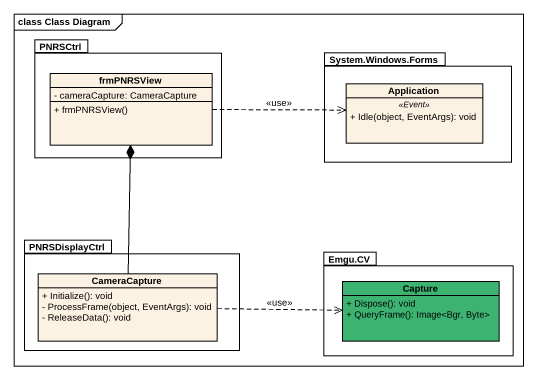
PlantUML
@startuml
mainframe class Class Diagram
hide circle
hide empty members
skinparam classAttributeIconSize 0
package PNRSCtrl {
  class frmPNRSView {
    - cameraCapture: CameraCapture
    + frmPNRSView()
  }
}
package "System.Windows.Forms" as System_Windows_Forms {
  class Application {
    .. <<Event>> ..
    + Idle(object, EventArgs): void
  }
}
package PNRSDisplayCtrl {
  class CameraCapture {
    + Initialize(): void
    - ProcessFrame(object, EventArgs): void
    - ReleaseData(): void
  }
}
package "Emgu.CV" as Emgu_CV {
  class Capture #3CB371 {
    + Dispose(): void
    + QueryFrame(): Image<Bgr, Byte>
  }
}
frmPNRSView .right.> Application : <<use>>
CameraCapture -up-* frmPNRSView
CameraCapture .right.> Capture : <<use>>
@enduml
